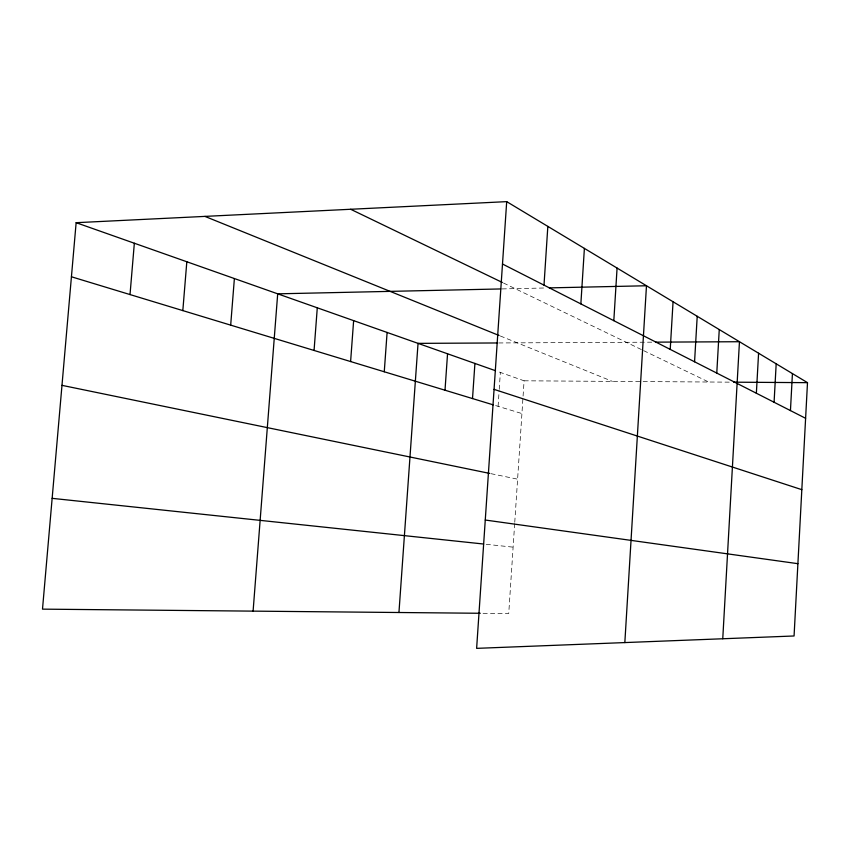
<?xml version="1.0" encoding="UTF-8"?>
<svg xmlns="http://www.w3.org/2000/svg" width="850" height="850" viewBox="0 0 850 850"><rect width="100%" height="100%" fill="white"/><g stroke="black" fill="none" stroke-linecap="round" stroke-linejoin="round"><path stroke-width="0.64" stroke-dasharray="4.25 3.19" d="M514.675 523.579L508.736 613.541L481.578 613.286M514.76 522.272L524.089 380.8L496.729 371.142M498.089 406.332L499.141 390.681M499.226 389.374L500.363 372.428M502.138 288.915L546.667 287.948M498.727 342.954L652.843 342.168M524.089 380.8L729.725 382.149M486.211 544.298L513.124 547.156M490.949 473.673L517.608 479.166M495.656 405.588L521.932 413.567M500.31 335.984L612.446 381.384M503.519 283.029L642.483 350.083M643.641 350.636L708.656 382.011"/><path stroke-width="1.27" d="M506.696 201.641L807.5 382.659L794.07 635.981L476.627 648.359L506.696 201.641L76.139 222.689L42.5 609.142L480.261 613.275M774.084 402.252L776.178 363.811M790.447 410.582L792.434 373.596M722.755 638.764L739.457 341.721L655.488 342.146M756.362 393.242L758.582 353.228M716.773 373.086L719.259 329.566M670.225 349.392L673.062 301.761M694.567 361.781L697.213 316.296M624.835 642.579L646.478 285.759L549.291 287.884M613.817 320.673L617.079 268.069M580.858 303.907L584.396 248.402M544 285.143L547.836 226.408M445.007 390.214L447.546 353.781M472.515 398.565L474.916 363.439M398.947 612.51L418.041 343.368L497.399 342.964M384.264 371.769L387.101 332.446M350.604 361.547L353.632 320.631M314.064 350.455L317.284 307.806M253.098 611.129L277.695 293.834L500.831 288.947M230.679 325.136L234.387 278.545M182.824 310.601L186.819 261.757M130.018 294.567L134.343 243.238M733.678 382.181L807.5 382.659M52.148 498.344L483.597 544.021M485.265 520.03L797.906 563.678M61.976 385.348L489.664 473.408M71.432 276.781L493.212 404.855M494.052 389.364L801.826 489.664M76.139 222.689L495.518 370.717M204.935 216.399L499.099 335.495M350.668 209.27L502.361 282.466M502.488 264.01L805.609 418.306"/></g></svg>
